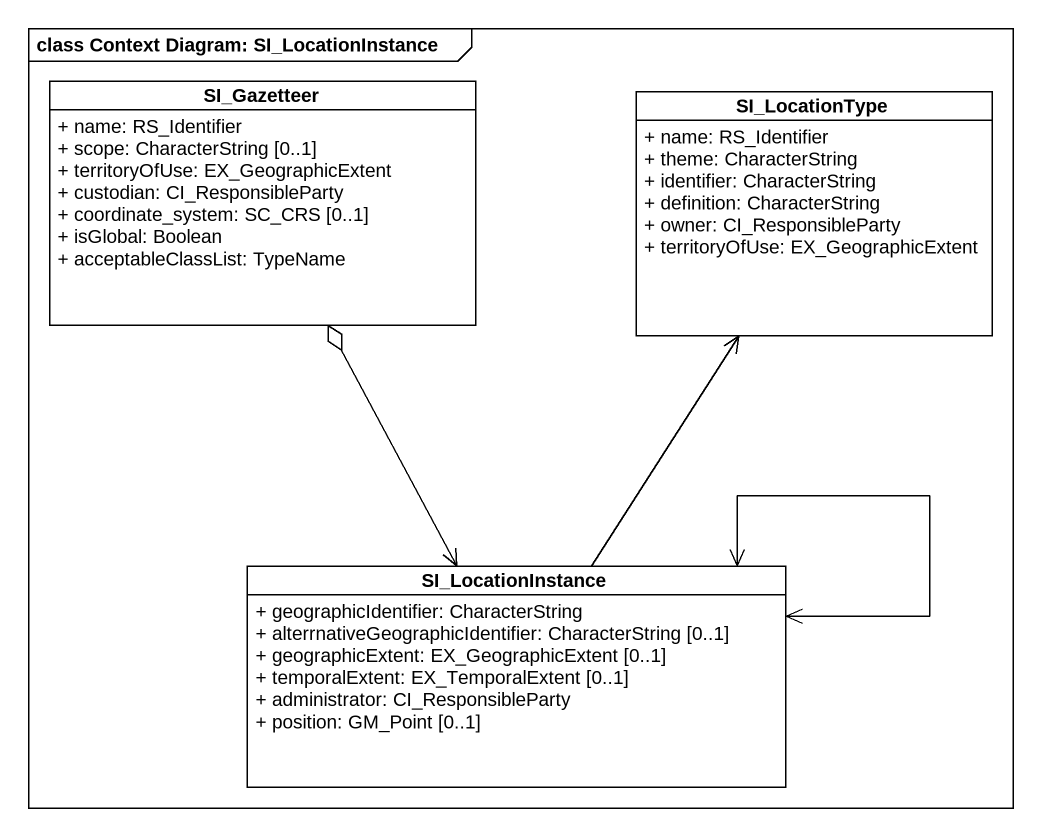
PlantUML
@startuml
mainframe class Context Diagram: SI_LocationInstance
hide circle
hide empty members
skinparam classAttributeIconSize 0
class SI_Gazetteer {
  + name: RS_Identifier
  + scope: CharacterString [0..1]
  + territoryOfUse: EX_GeographicExtent
  + custodian: CI_ResponsibleParty
  + coordinate_system: SC_CRS [0..1]
  + isGlobal: Boolean
  + acceptableClassList: TypeName
}
class SI_LocationType {
  + name: RS_Identifier
  + theme: CharacterString
  + identifier: CharacterString
  + definition: CharacterString
  + owner: CI_ResponsibleParty
  + territoryOfUse: EX_GeographicExtent
}
class SI_LocationInstance {
  + geographicIdentifier: CharacterString
  + alterrnativeGeographicIdentifier: CharacterString [0..1]
  + geographicExtent: EX_GeographicExtent [0..1]
  + temporalExtent: EX_TemporalExtent [0..1]
  + administrator: CI_ResponsibleParty
  + position: GM_Point [0..1]
}
SI_LocationInstance <-up-o SI_Gazetteer
SI_LocationInstance -up-> SI_LocationType
SI_LocationInstance <--> SI_LocationInstance
@enduml
